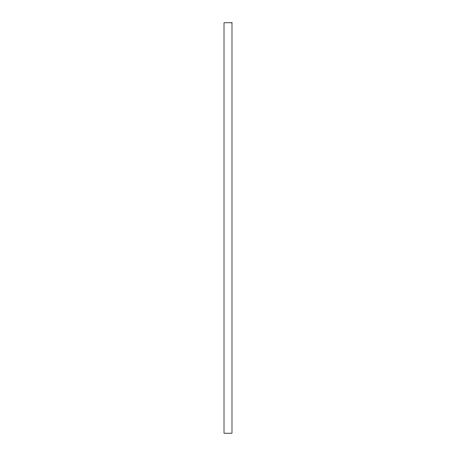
<?xml version="1.0" encoding="UTF-8"?>
<svg xmlns="http://www.w3.org/2000/svg" width="456" height="456" viewBox="0 0 456 456"><rect width="100%" height="100%" fill="white"/><g stroke="black" fill="none" stroke-linecap="round" stroke-linejoin="round"><path stroke-width="0.68" d="M231.99 22.8L224.01 22.8L224.01 433.2L231.99 433.2L231.99 22.8"/></g></svg>
